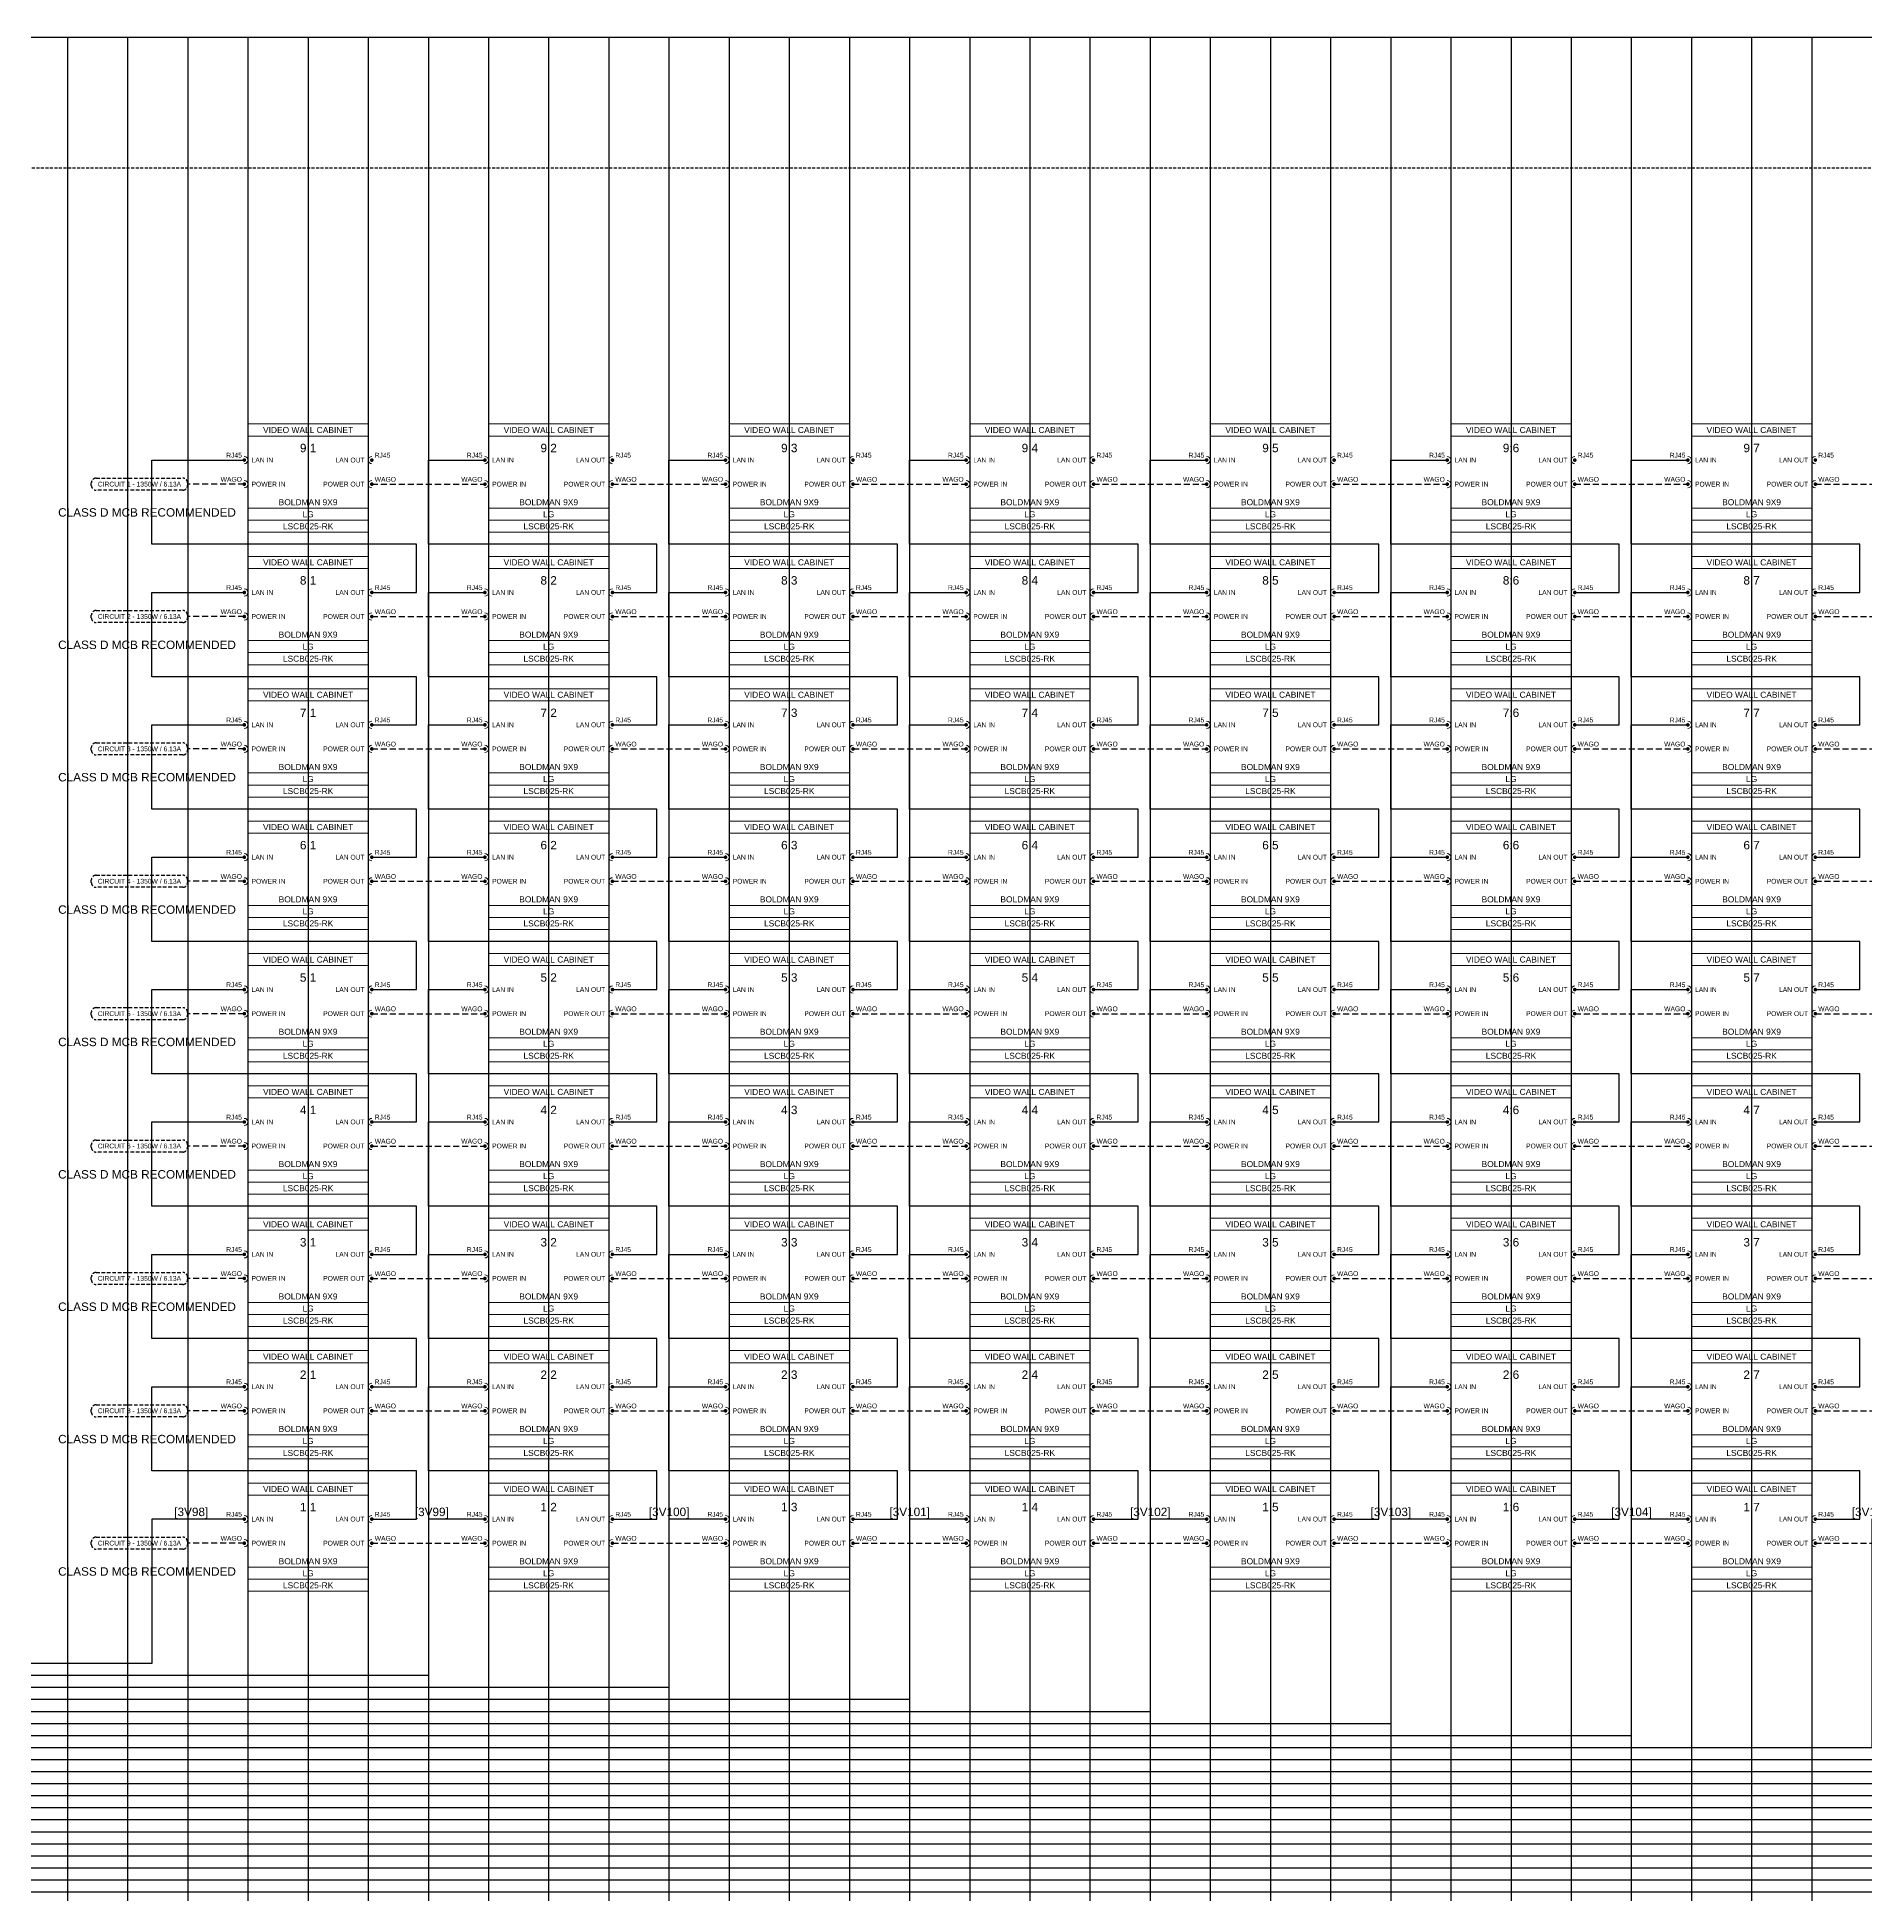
# Model space of a CAD drawing. Header units: millimetres. Extents: x -71336 to -35435, y -26189 to 22712.
# Drawn here: x -48511 to -47751, y -10322 to -9550 of the extents above; entities that cross this region are included whole.
import ezdxf
from ezdxf.enums import TextEntityAlignment as Align

# ---------------------------------------------------------------- set-up
doc = ezdxf.new("R2010")
doc.units = ezdxf.units.MM
doc.linetypes.add('DASHED', pattern=[0.75, 0.5, -0.25])
doc.linetypes.add('DASHED2', pattern=[0.375, 0.25, -0.125])
for name, color, linetype in [('SC - 3 Core Flex', 7, 'DASHED'), ('SC - Cat - Red - AV', 1, 'Continuous'), ('SC - Text', 7, 'Continuous'), ('Text', 7, 'Continuous')]:
    doc.layers.add(name, color=color, linetype=linetype)
doc.layers.add('SC - Equipment', color=7, linetype='Continuous', lineweight=13)
doc.layers.add('SC - Xlines', color=252, linetype='Continuous', plot=False)
doc.styles.get("Standard").update_dxf_attribs({"font": 'arial.ttf', "height": 35})

# ---------------------------------------------------------------- blocks, each defined once
blk = doc.blocks.new('LG LSCB025-RK - SCHEMATIC')
at = {"layer": 'SC - Equipment'}
for p, q in [((-25, 0), (25, 0)), ((-25, -45), (-25, 0)), ((25, 0), (25, -45)), ((25, -5), (-25, -5)), ((25, -35), (-25, -35)), ((25, -35), (-25, -35)), ((25, -40), (-25, -40)), ((25, -40), (-25, -40)), ((25, -40), (-25, -40)), ((25, -45), (-25, -45))]:
    blk.add_line(p, q, dxfattribs=at)
at = {"layer": 'SC - Equipment', "const_width": 0.7}
for points in [[(-26.1, -15, 1), (-26.9, -15, 1)], [(26.1, -15, -1), (26.9, -15, -1)], [(-26.1, -25, 1), (-26.9, -25, 1)], [(26.1, -25, -1), (26.9, -25, -1)]]:
    blk.add_lwpolyline(points, format="xyb", close=True, dxfattribs=at)
at = {"layer": 'SC - Equipment'}
for centre, start, end in [((-26.5, -15), 270, 90), ((26.5, -15), 90, 270), ((-26.5, -25), 270, 90), ((26.5, -25), 90, 270)]:
    blk.add_arc(centre, 1.5, start, end, dxfattribs=at)
at = {"ltscale": 5}
for tag, p in [('DESCRIPTION', (0, -2.5)), ('BRACKET', (0, -32.5)), ('MAKE', (0, -37.5)), ('MODEL', (0, -42.5))]:
    blk.add_attdef(tag, text='', height=2.5, dxfattribs=at).set_placement(p, align=Align.MIDDLE_CENTER)
at = {"ltscale": 5, "flags": 1}
for tag, p in [('ROOM_TYPE', (45, -5)), ('LOCATION', (45, -10)), ('RACK_EQUIPMENT_(Y/N)', (45, -15)), ('IP_(Y/N)', (45, -30)), ('AMP(@240V)', (45, -40)), ('POE(WATT)', (45, -35)), ('WATT', (45, -45)), ('WEIGHT(KG)', (45, -55)), ('BTU/H', (45, -50)), ('TRANSFORMER_TAPS', (45, -60))]:
    blk.add_attdef(tag, p, '', height=2.5, dxfattribs=at)
at = {"layer": 'SC - Equipment', "ltscale": 5, "char_height": 2}
for s, insert, width, attachment_point in [('RJ45', (-27.5, -13), 5.7736, 6), ('LAN IN', (-23.5, -15), 23.5, 4), ('LAN OUT', (23.5, -15), 23.5, 6), ('RJ45', (27.7, -13), 3.7458, 4), ('WAGO', (-27.5, -23), 5.7736, 6), ('WAGO', (27.7, -23), 3.7458, 4), ('POWER IN', (-23.5, -25), 23.5, 4), ('POWER OUT', (23.5, -25), 23.5, 6)]:
    blk.add_mtext(s, dxfattribs=dict(at, insert=insert, width=width, attachment_point=attachment_point))

msp = doc.modelspace()

# ---------------------------------------------------------------- linework, layer by layer
at = {"color": 31, "linetype": 'DASHED2', "ltscale": 5}
msp.add_line((-46451.06, -9604.215), (-48574.612, -9604.214), dxfattribs=at)
at = {"layer": 'SC - 3 Core Flex', "ltscale": 3}
for points in [[(-48486.246, -9732.985), (-48450.246, -9732.985, -0.4142136), (-48448.246, -9734.985), (-48448.246, -9735.985, -0.4142136), (-48450.246, -9737.985), (-48486.246, -9737.985, -0.4142136), (-48488.246, -9735.985), (-48488.246, -9734.985, -0.4142136)], [(-48486.246, -9787.985), (-48450.246, -9787.985, -0.4142136), (-48448.246, -9789.985), (-48448.246, -9790.985, -0.4142136), (-48450.246, -9792.985), (-48486.246, -9792.985, -0.4142136), (-48488.246, -9790.985), (-48488.246, -9789.985, -0.4142136)], [(-48486.246, -9842.985), (-48450.246, -9842.985, -0.4142136), (-48448.246, -9844.985), (-48448.246, -9845.985, -0.4142136), (-48450.246, -9847.985), (-48486.246, -9847.985, -0.4142136), (-48488.246, -9845.985), (-48488.246, -9844.985, -0.4142136)], [(-48486.246, -9897.985), (-48450.246, -9897.985, -0.4142136), (-48448.246, -9899.985), (-48448.246, -9900.985, -0.4142136), (-48450.246, -9902.985), (-48486.246, -9902.985, -0.4142136), (-48488.246, -9900.985), (-48488.246, -9899.985, -0.4142136)], [(-48486.246, -9952.985), (-48450.246, -9952.985, -0.4142136), (-48448.246, -9954.985), (-48448.246, -9955.985, -0.4142136), (-48450.246, -9957.985), (-48486.246, -9957.985, -0.4142136), (-48488.246, -9955.985), (-48488.246, -9954.985, -0.4142136)], [(-48486.246, -10007.985), (-48450.246, -10007.985, -0.4142136), (-48448.246, -10009.985), (-48448.246, -10010.985, -0.4142136), (-48450.246, -10012.985), (-48486.246, -10012.985, -0.4142136), (-48488.246, -10010.985), (-48488.246, -10009.985, -0.4142136)], [(-48486.246, -10062.985), (-48450.246, -10062.985, -0.4142136), (-48448.246, -10064.985), (-48448.246, -10065.985, -0.4142136), (-48450.246, -10067.985), (-48486.246, -10067.985, -0.4142136), (-48488.246, -10065.985), (-48488.246, -10064.985, -0.4142136)], [(-48486.246, -10117.985), (-48450.246, -10117.985, -0.4142136), (-48448.246, -10119.985), (-48448.246, -10120.985, -0.4142136), (-48450.246, -10122.985), (-48486.246, -10122.985, -0.4142136), (-48488.246, -10120.985), (-48488.246, -10119.985, -0.4142136)], [(-48486.246, -10172.985), (-48450.246, -10172.985, -0.4142136), (-48448.246, -10174.985), (-48448.246, -10175.985, -0.4142136), (-48450.246, -10177.985), (-48486.246, -10177.985, -0.4142136), (-48488.246, -10175.985), (-48488.246, -10174.985, -0.4142136)]]:
    msp.add_lwpolyline(points, format="xyb", close=True, dxfattribs=at)
at = {"layer": 'SC - 3 Core Flex', "ltscale": 5}
for points in [[(-48424.648, -9735.485), (-48448.148, -9735.485)], [(-48371.648, -9735.485), (-48324.648, -9735.485)], [(-48271.648, -9735.485), (-48224.648, -9735.485)], [(-48171.648, -9735.485), (-48124.648, -9735.485)], [(-48071.648, -9735.485), (-48024.648, -9735.485)], [(-47971.648, -9735.485), (-47924.648, -9735.485)], [(-47871.648, -9735.485), (-47824.648, -9735.485)], [(-47771.648, -9735.485), (-47724.648, -9735.485)], [(-48424.648, -9790.485), (-48448.148, -9790.485)], [(-48371.648, -9790.485), (-48324.648, -9790.485)], [(-48271.648, -9790.485), (-48224.648, -9790.485)], [(-48171.648, -9790.485), (-48124.648, -9790.485)], [(-48071.648, -9790.485), (-48024.648, -9790.485)], [(-47971.648, -9790.485), (-47924.648, -9790.485)], [(-47871.648, -9790.485), (-47824.648, -9790.485)], [(-47771.648, -9790.485), (-47724.648, -9790.485)], [(-48424.648, -9845.485), (-48448.148, -9845.485)], [(-48371.648, -9845.485), (-48324.648, -9845.485)], [(-48271.648, -9845.485), (-48224.648, -9845.485)], [(-48171.648, -9845.485), (-48124.648, -9845.485)], [(-48071.648, -9845.485), (-48024.648, -9845.485)], [(-47971.648, -9845.485), (-47924.648, -9845.485)], [(-47871.648, -9845.485), (-47824.648, -9845.485)], [(-47771.648, -9845.485), (-47724.648, -9845.485)], [(-48424.648, -9900.485), (-48448.148, -9900.485)], [(-48371.648, -9900.485), (-48324.648, -9900.485)], [(-48271.648, -9900.485), (-48224.648, -9900.485)], [(-48171.648, -9900.485), (-48124.648, -9900.485)], [(-48071.648, -9900.485), (-48024.648, -9900.485)], [(-47971.648, -9900.485), (-47924.648, -9900.485)], [(-47871.648, -9900.485), (-47824.648, -9900.485)], [(-47771.648, -9900.485), (-47724.648, -9900.485)], [(-48424.648, -9955.485), (-48448.148, -9955.485)], [(-48371.648, -9955.485), (-48324.648, -9955.485)], [(-48271.648, -9955.485), (-48224.648, -9955.485)], [(-48171.648, -9955.485), (-48124.648, -9955.485)], [(-48071.648, -9955.485), (-48024.648, -9955.485)], [(-47971.648, -9955.485), (-47924.648, -9955.485)], [(-47871.648, -9955.485), (-47824.648, -9955.485)], [(-47771.648, -9955.485), (-47724.648, -9955.485)], [(-48424.648, -10010.485), (-48448.148, -10010.485)], [(-48371.648, -10010.485), (-48324.648, -10010.485)], [(-48271.648, -10010.485), (-48224.648, -10010.485)], [(-48171.648, -10010.485), (-48124.648, -10010.485)], [(-48071.648, -10010.485), (-48024.648, -10010.485)], [(-47971.648, -10010.485), (-47924.648, -10010.485)], [(-47871.648, -10010.485), (-47824.648, -10010.485)], [(-47771.648, -10010.485), (-47724.648, -10010.485)], [(-48424.648, -10065.485), (-48448.148, -10065.485)], [(-48371.648, -10065.485), (-48324.648, -10065.485)], [(-48271.648, -10065.485), (-48224.648, -10065.485)], [(-48171.648, -10065.485), (-48124.648, -10065.485)], [(-48071.648, -10065.485), (-48024.648, -10065.485)], [(-47971.648, -10065.485), (-47924.648, -10065.485)], [(-47871.648, -10065.485), (-47824.648, -10065.485)], [(-47771.648, -10065.485), (-47724.648, -10065.485)], [(-48424.648, -10120.485), (-48448.148, -10120.485)], [(-48371.648, -10120.485), (-48324.648, -10120.485)], [(-48271.648, -10120.485), (-48224.648, -10120.485)], [(-48171.648, -10120.485), (-48124.648, -10120.485)], [(-48071.648, -10120.485), (-48024.648, -10120.485)], [(-47971.648, -10120.485), (-47924.648, -10120.485)], [(-47871.648, -10120.485), (-47824.648, -10120.485)], [(-47771.648, -10120.485), (-47724.648, -10120.485)], [(-48424.648, -10175.485), (-48448.148, -10175.485)], [(-48371.648, -10175.485), (-48324.648, -10175.485)], [(-48271.648, -10175.485), (-48224.648, -10175.485)], [(-48171.648, -10175.485), (-48124.648, -10175.485)], [(-48071.648, -10175.485), (-48024.648, -10175.485)], [(-47971.648, -10175.485), (-47924.648, -10175.485)], [(-47871.648, -10175.485), (-47824.648, -10175.485)], [(-47771.648, -10175.485), (-47724.648, -10175.485)]]:
    msp.add_lwpolyline(points, dxfattribs=at)
at = {"layer": 'SC - Cat - Red - AV', "ltscale": 5}
for points in [[(-48371.648, -9780.485), (-48353.148, -9780.485), (-48353.148, -9760.485), (-48463.148, -9760.485), (-48463.148, -9725.485), (-48424.648, -9725.485)], [(-48271.648, -9780.485), (-48253.148, -9780.485), (-48253.148, -9760.485), (-48348.148, -9760.485), (-48348.148, -9725.485), (-48324.648, -9725.485)], [(-48171.648, -9780.485), (-48153.148, -9780.485), (-48153.148, -9760.485), (-48248.148, -9760.485), (-48248.148, -9725.485), (-48224.648, -9725.485)], [(-48071.648, -9780.485), (-48053.148, -9780.485), (-48053.148, -9760.485), (-48148.148, -9760.485), (-48148.148, -9725.485), (-48124.648, -9725.485)], [(-47971.648, -9780.485), (-47953.148, -9780.485), (-47953.148, -9760.485), (-48048.148, -9760.485), (-48048.148, -9725.485), (-48024.648, -9725.485)], [(-47871.648, -9780.485), (-47853.148, -9780.485), (-47853.148, -9760.485), (-47948.148, -9760.485), (-47948.148, -9725.485), (-47924.648, -9725.485)], [(-47771.648, -9780.485), (-47753.148, -9780.485), (-47753.148, -9760.485), (-47848.148, -9760.485), (-47848.148, -9725.485), (-47824.648, -9725.485)], [(-48371.648, -9835.485), (-48353.148, -9835.485), (-48353.148, -9815.485), (-48463.148, -9815.485), (-48463.148, -9780.485), (-48424.648, -9780.485)], [(-48271.648, -9835.485), (-48253.148, -9835.485), (-48253.148, -9815.485), (-48348.148, -9815.485), (-48348.148, -9780.485), (-48324.648, -9780.485)], [(-48171.648, -9835.485), (-48153.148, -9835.485), (-48153.148, -9815.485), (-48248.148, -9815.485), (-48248.148, -9780.485), (-48224.648, -9780.485)], [(-48071.648, -9835.485), (-48053.148, -9835.485), (-48053.148, -9815.485), (-48148.148, -9815.485), (-48148.148, -9780.485), (-48124.648, -9780.485)], [(-47971.648, -9835.485), (-47953.148, -9835.485), (-47953.148, -9815.485), (-48048.148, -9815.485), (-48048.148, -9780.485), (-48024.648, -9780.485)], [(-47871.648, -9835.485), (-47853.148, -9835.485), (-47853.148, -9815.485), (-47948.148, -9815.485), (-47948.148, -9780.485), (-47924.648, -9780.485)], [(-47771.648, -9835.485), (-47753.148, -9835.485), (-47753.148, -9815.485), (-47848.148, -9815.485), (-47848.148, -9780.485), (-47824.648, -9780.485)], [(-48371.648, -9890.485), (-48353.148, -9890.485), (-48353.148, -9870.485), (-48463.148, -9870.485), (-48463.148, -9835.485), (-48424.648, -9835.485)], [(-48271.648, -9890.485), (-48253.148, -9890.485), (-48253.148, -9870.485), (-48348.148, -9870.485), (-48348.148, -9835.485), (-48324.648, -9835.485)], [(-48171.648, -9890.485), (-48153.148, -9890.485), (-48153.148, -9870.485), (-48248.148, -9870.485), (-48248.148, -9835.485), (-48224.648, -9835.485)], [(-48071.648, -9890.485), (-48053.148, -9890.485), (-48053.148, -9870.485), (-48148.148, -9870.485), (-48148.148, -9835.485), (-48124.648, -9835.485)], [(-47971.648, -9890.485), (-47953.148, -9890.485), (-47953.148, -9870.485), (-48048.148, -9870.485), (-48048.148, -9835.485), (-48024.648, -9835.485)], [(-47871.648, -9890.485), (-47853.148, -9890.485), (-47853.148, -9870.485), (-47948.148, -9870.485), (-47948.148, -9835.485), (-47924.648, -9835.485)], [(-47771.648, -9890.485), (-47753.148, -9890.485), (-47753.148, -9870.485), (-47848.148, -9870.485), (-47848.148, -9835.485), (-47824.648, -9835.485)], [(-48371.648, -9945.485), (-48353.148, -9945.485), (-48353.148, -9925.485), (-48463.148, -9925.485), (-48463.148, -9890.485), (-48424.648, -9890.485)], [(-48271.648, -9945.485), (-48253.148, -9945.485), (-48253.148, -9925.485), (-48348.148, -9925.485), (-48348.148, -9890.485), (-48324.648, -9890.485)], [(-48171.648, -9945.485), (-48153.148, -9945.485), (-48153.148, -9925.485), (-48248.148, -9925.485), (-48248.148, -9890.485), (-48224.648, -9890.485)], [(-48071.648, -9945.485), (-48053.148, -9945.485), (-48053.148, -9925.485), (-48148.148, -9925.485), (-48148.148, -9890.485), (-48124.648, -9890.485)], [(-47971.648, -9945.485), (-47953.148, -9945.485), (-47953.148, -9925.485), (-48048.148, -9925.485), (-48048.148, -9890.485), (-48024.648, -9890.485)], [(-47871.648, -9945.485), (-47853.148, -9945.485), (-47853.148, -9925.485), (-47948.148, -9925.485), (-47948.148, -9890.485), (-47924.648, -9890.485)], [(-47771.648, -9945.485), (-47753.148, -9945.485), (-47753.148, -9925.485), (-47848.148, -9925.485), (-47848.148, -9890.485), (-47824.648, -9890.485)], [(-48371.648, -10000.485), (-48353.148, -10000.485), (-48353.148, -9980.485), (-48463.148, -9980.485), (-48463.148, -9945.485), (-48424.648, -9945.485)], [(-48271.648, -10000.485), (-48253.148, -10000.485), (-48253.148, -9980.485), (-48348.148, -9980.485), (-48348.148, -9945.485), (-48324.648, -9945.485)], [(-48171.648, -10000.485), (-48153.148, -10000.485), (-48153.148, -9980.485), (-48248.148, -9980.485), (-48248.148, -9945.485), (-48224.648, -9945.485)], [(-48071.648, -10000.485), (-48053.148, -10000.485), (-48053.148, -9980.485), (-48148.148, -9980.485), (-48148.148, -9945.485), (-48124.648, -9945.485)], [(-47971.648, -10000.485), (-47953.148, -10000.485), (-47953.148, -9980.485), (-48048.148, -9980.485), (-48048.148, -9945.485), (-48024.648, -9945.485)], [(-47871.648, -10000.485), (-47853.148, -10000.485), (-47853.148, -9980.485), (-47948.148, -9980.485), (-47948.148, -9945.485), (-47924.648, -9945.485)], [(-47771.648, -10000.485), (-47753.148, -10000.485), (-47753.148, -9980.485), (-47848.148, -9980.485), (-47848.148, -9945.485), (-47824.648, -9945.485)], [(-48371.648, -10055.485), (-48353.148, -10055.485), (-48353.148, -10035.485), (-48463.148, -10035.485), (-48463.148, -10000.485), (-48424.648, -10000.485)], [(-48271.648, -10055.485), (-48253.148, -10055.485), (-48253.148, -10035.485), (-48348.148, -10035.485), (-48348.148, -10000.485), (-48324.648, -10000.485)], [(-48171.648, -10055.485), (-48153.148, -10055.485), (-48153.148, -10035.485), (-48248.148, -10035.485), (-48248.148, -10000.485), (-48224.648, -10000.485)], [(-48071.648, -10055.485), (-48053.148, -10055.485), (-48053.148, -10035.485), (-48148.148, -10035.485), (-48148.148, -10000.485), (-48124.648, -10000.485)], [(-47971.648, -10055.485), (-47953.148, -10055.485), (-47953.148, -10035.485), (-48048.148, -10035.485), (-48048.148, -10000.485), (-48024.648, -10000.485)], [(-47871.648, -10055.485), (-47853.148, -10055.485), (-47853.148, -10035.485), (-47948.148, -10035.485), (-47948.148, -10000.485), (-47924.648, -10000.485)], [(-47771.648, -10055.485), (-47753.148, -10055.485), (-47753.148, -10035.485), (-47848.148, -10035.485), (-47848.148, -10000.485), (-47824.648, -10000.485)], [(-48371.648, -10110.485), (-48353.148, -10110.485), (-48353.148, -10090.485), (-48463.148, -10090.485), (-48463.148, -10055.485), (-48424.648, -10055.485)], [(-48271.648, -10110.485), (-48253.148, -10110.485), (-48253.148, -10090.485), (-48348.148, -10090.485), (-48348.148, -10055.485), (-48324.648, -10055.485)], [(-48171.648, -10110.485), (-48153.148, -10110.485), (-48153.148, -10090.485), (-48248.148, -10090.485), (-48248.148, -10055.485), (-48224.648, -10055.485)], [(-48071.648, -10110.485), (-48053.148, -10110.485), (-48053.148, -10090.485), (-48148.148, -10090.485), (-48148.148, -10055.485), (-48124.648, -10055.485)], [(-47971.648, -10110.485), (-47953.148, -10110.485), (-47953.148, -10090.485), (-48048.148, -10090.485), (-48048.148, -10055.485), (-48024.648, -10055.485)], [(-47871.648, -10110.485), (-47853.148, -10110.485), (-47853.148, -10090.485), (-47948.148, -10090.485), (-47948.148, -10055.485), (-47924.648, -10055.485)], [(-47771.648, -10110.485), (-47753.148, -10110.485), (-47753.148, -10090.485), (-47848.148, -10090.485), (-47848.148, -10055.485), (-47824.648, -10055.485)], [(-48371.648, -10165.485), (-48353.148, -10165.485), (-48353.148, -10145.485), (-48463.148, -10145.485), (-48463.148, -10110.485), (-48424.648, -10110.485)], [(-48271.648, -10165.485), (-48253.148, -10165.485), (-48253.148, -10145.485), (-48348.148, -10145.485), (-48348.148, -10110.485), (-48324.648, -10110.485)], [(-48171.648, -10165.485), (-48153.148, -10165.485), (-48153.148, -10145.485), (-48248.148, -10145.485), (-48248.148, -10110.485), (-48224.648, -10110.485)], [(-48071.648, -10165.485), (-48053.148, -10165.485), (-48053.148, -10145.485), (-48148.148, -10145.485), (-48148.148, -10110.485), (-48124.648, -10110.485)], [(-47971.648, -10165.485), (-47953.148, -10165.485), (-47953.148, -10145.485), (-48048.148, -10145.485), (-48048.148, -10110.485), (-48024.648, -10110.485)], [(-47871.648, -10165.485), (-47853.148, -10165.485), (-47853.148, -10145.485), (-47948.148, -10145.485), (-47948.148, -10110.485), (-47924.648, -10110.485)], [(-47771.648, -10165.485), (-47753.148, -10165.485), (-47753.148, -10145.485), (-47848.148, -10145.485), (-47848.148, -10110.485), (-47824.648, -10110.485)], [(-48424.648, -10165.485), (-48463.148, -10165.485), (-48463.148, -10225.485), (-48523.148, -10225.485)], [(-48324.648, -10165.485), (-48348.148, -10165.485), (-48348.148, -10230.485), (-48523.148, -10230.485)], [(-48224.648, -10165.485), (-48248.148, -10165.485), (-48248.148, -10235.485), (-48523.148, -10235.485)], [(-48124.648, -10165.485), (-48148.148, -10165.485), (-48148.148, -10240.485), (-48523.148, -10240.485)], [(-48024.648, -10165.485), (-48048.148, -10165.485), (-48048.148, -10245.485), (-48523.148, -10245.485)], [(-47924.648, -10165.485), (-47948.148, -10165.485), (-47948.148, -10250.485), (-48523.148, -10250.485)], [(-47824.648, -10165.485), (-47848.148, -10165.485), (-47848.148, -10255.485), (-48523.148, -10255.485)], [(-47724.648, -10165.485), (-47748.148, -10165.485), (-47748.148, -10260.485), (-48523.148, -10260.485)], [(-47524.648, -10165.485), (-47548.148, -10165.485), (-47548.148, -10270.486), (-48523.148, -10270.486)], [(-47424.648, -10165.485), (-47448.148, -10165.485), (-47448.148, -10275.486), (-48523.148, -10275.485)], [(-47324.648, -10165.485), (-47348.148, -10165.485), (-47348.148, -10280.486), (-48523.148, -10280.485)], [(-47224.648, -10165.485), (-47248.148, -10165.485), (-47248.148, -10285.486), (-48523.148, -10285.485)], [(-47024.648, -10165.485), (-47048.148, -10165.485), (-47048.148, -10295.486), (-48523.148, -10295.485)], [(-46724.648, -10165.485), (-46748.148, -10165.485), (-46748.148, -10310.486), (-48523.148, -10310.485)], [(-46624.648, -10165.485), (-46648.148, -10165.485), (-46648.148, -10315.486), (-48523.148, -10315.485)], [(-46524.648, -10165.485), (-46548.148, -10165.485), (-46548.148, -10320.486), (-48523.148, -10320.485)], [(-47624.648, -10165.486), (-47648.148, -10165.486), (-47648.148, -10265.486), (-48523.148, -10265.486)], [(-47124.648, -10165.486), (-47148.148, -10165.486), (-47148.148, -10290.487), (-48523.148, -10290.486)], [(-46924.648, -10165.486), (-46948.148, -10165.486), (-46948.148, -10300.487), (-48523.148, -10300.486)], [(-46824.648, -10165.486), (-46848.148, -10165.486), (-46848.148, -10305.487), (-48523.148, -10305.486)]]:
    msp.add_lwpolyline(points, dxfattribs=at)
at = {"layer": 'SC - Xlines', "ltscale": 5, "transparency": 33554687}
msp.add_lwpolyline([(-48745.154, -9549.767), (-46451.06, -9549.767), (-46451.06, -10971.189), (-48745.154, -10971.189)], close=True, dxfattribs=at)
msp.add_lwpolyline([(-48745.154, -9549.767), (-46451.06, -9549.767), (-46451.06, -10971.189), (-48745.154, -10971.189)], close=True, dxfattribs=at)
at = {"layer": 'SC - Xlines', "ltscale": 5}
for points in [[(-48498.148, -9549.767), (-48498.148, -10971.189)], [(-48448.148, -9549.767), (-48448.148, -10971.189)], [(-48398.148, -9549.767), (-48398.148, -10971.189)], [(-48348.148, -9549.767), (-48348.148, -10971.189)], [(-48298.148, -9549.767), (-48298.148, -10971.189)], [(-48248.148, -9549.767), (-48248.148, -10971.189)], [(-48198.148, -9549.767), (-48198.148, -10971.189)], [(-48148.148, -9549.767), (-48148.148, -10971.189)], [(-48098.148, -9549.767), (-48098.148, -10971.189)], [(-48048.148, -9549.767), (-48048.148, -10971.189)], [(-47998.148, -9549.767), (-47998.148, -10971.189)], [(-47948.148, -9549.767), (-47948.148, -10971.189)], [(-47898.148, -9549.767), (-47898.148, -10971.189)], [(-47848.148, -9549.767), (-47848.148, -10971.189)], [(-47798.148, -9549.767), (-47798.148, -10971.189)]]:
    msp.add_lwpolyline(points, dxfattribs=at)
at = {"layer": 'SC - Xlines', "color": 250, "ltscale": 5}
for points in [[(-48473.148, -9549.767), (-48473.148, -10971.189)], [(-48423.148, -9549.767), (-48423.148, -10971.189)], [(-48373.148, -9549.767), (-48373.148, -10971.189)], [(-48323.148, -9549.767), (-48323.148, -10971.189)], [(-48273.148, -9549.767), (-48273.148, -10971.189)], [(-48223.148, -9549.767), (-48223.148, -10971.189)], [(-48173.148, -9549.767), (-48173.148, -10971.189)], [(-48123.148, -9549.767), (-48123.148, -10971.189)], [(-48073.148, -9549.767), (-48073.148, -10971.189)], [(-48023.148, -9549.767), (-48023.148, -10971.189)], [(-47973.148, -9549.767), (-47973.148, -10971.189)], [(-47923.148, -9549.767), (-47923.148, -10971.189)], [(-47873.148, -9549.767), (-47873.148, -10971.189)], [(-47823.148, -9549.767), (-47823.148, -10971.189)], [(-47773.148, -9549.767), (-47773.148, -10971.189)]]:
    msp.add_lwpolyline(points, dxfattribs=at)

# ---------------------------------------------------------------- block references
at = {"ltscale": 5}
for p in [(-48398.148, -9710.485), (-48298.148, -9710.485), (-48198.148, -9710.485), (-48098.148, -9710.485), (-47998.148, -9710.485), (-47898.148, -9710.485), (-47798.148, -9710.485), (-48398.148, -9765.485), (-48298.148, -9765.485), (-48198.148, -9765.485), (-48098.148, -9765.485), (-47998.148, -9765.485), (-47898.148, -9765.485), (-47798.148, -9765.485), (-48398.148, -9820.485), (-48298.148, -9820.485), (-48198.148, -9820.485), (-48098.148, -9820.485), (-47998.148, -9820.485), (-47898.148, -9820.485), (-47798.148, -9820.485), (-48398.148, -9875.485), (-48298.148, -9875.485), (-48198.148, -9875.485), (-48098.148, -9875.485), (-47998.148, -9875.485), (-47898.148, -9875.485), (-47798.148, -9875.485), (-48398.148, -9930.485), (-48298.148, -9930.485), (-48198.148, -9930.485), (-48098.148, -9930.485), (-47998.148, -9930.485), (-47898.148, -9930.485), (-47798.148, -9930.485), (-48398.148, -9985.485), (-48298.148, -9985.485), (-48198.148, -9985.485), (-48098.148, -9985.485), (-47998.148, -9985.485), (-47898.148, -9985.485), (-47798.148, -9985.485), (-48398.148, -10040.485), (-48298.148, -10040.485), (-48198.148, -10040.485), (-48098.148, -10040.485), (-47998.148, -10040.485), (-47898.148, -10040.485), (-47798.148, -10040.485), (-48398.148, -10095.485), (-48298.148, -10095.485), (-48198.148, -10095.485), (-48098.148, -10095.485), (-47998.148, -10095.485), (-47898.148, -10095.485), (-47798.148, -10095.485), (-48398.148, -10150.485), (-48298.148, -10150.485), (-48198.148, -10150.485), (-48098.148, -10150.485), (-47998.148, -10150.485), (-47898.148, -10150.485), (-47798.148, -10150.485)]:
    msp.add_blockref('LG LSCB025-RK - SCHEMATIC', p, dxfattribs=at).add_auto_attribs({'DESCRIPTION': 'VIDEO WALL CABINET', 'MAKE': 'LG', 'MODEL': 'LSCB025-RK', 'BRACKET': 'BOLDMAN 9X9'})

# ---------------------------------------------------------------- texts
at = {"layer": 'SC - Text', "char_height": 3.5}
for s, insert, width, attachment_point in [('9:1', (-48398.148, -9720.485), 134.02561, 5), ('9:2', (-48298.148, -9720.485), 134.02561, 5), ('\\pxt29;9:3', (-48198.148, -9720.485), 134.02561, 5), ('9:4', (-48098.148, -9720.485), 134.02561, 5), ('9:5', (-47998.148, -9720.485), 134.02561, 5), ('9:6', (-47898.148, -9720.485), 134.02561, 5), ('9:7', (-47798.148, -9720.485), 134.02561, 5), ('CLASS D MCB RECOMMENDED', (-48428.148, -9745.485), 134.02561, 3), ('8:1', (-48398.148, -9775.485), 134.02561, 5), ('8:2', (-48298.148, -9775.485), 134.02561, 5), ('\\pxt29;8:3', (-48198.148, -9775.485), 134.02561, 5), ('8:4', (-48098.148, -9775.485), 134.02561, 5), ('8:5', (-47998.148, -9775.485), 134.02561, 5), ('8:6', (-47898.148, -9775.485), 134.02561, 5), ('8:7', (-47798.148, -9775.485), 134.02561, 5), ('CLASS D MCB RECOMMENDED', (-48428.148, -9800.485), 134.02561, 3), ('7:1', (-48398.148, -9830.485), 134.02561, 5), ('7:2', (-48298.148, -9830.485), 134.02561, 5), ('7:3', (-48198.148, -9830.485), 134.02561, 5), ('7:4', (-48098.148, -9830.485), 134.02561, 5), ('7:5', (-47998.148, -9830.485), 134.02561, 5), ('\\pxt22;7:6', (-47898.148, -9830.485), 134.02561, 5), ('7:7', (-47798.148, -9830.485), 134.02561, 5), ('CLASS D MCB RECOMMENDED', (-48428.148, -9855.485), 134.02561, 3), ('6:1', (-48398.148, -9885.485), 134.02561, 5), ('6:2', (-48298.148, -9885.485), 134.02561, 5), ('6:3', (-48198.148, -9885.485), 134.02561, 5), ('6:4', (-48098.148, -9885.485), 134.02561, 5), ('6:5', (-47998.148, -9885.485), 134.02561, 5), ('6:6', (-47898.148, -9885.485), 134.02561, 5), ('6:7', (-47798.148, -9885.485), 134.02561, 5), ('CLASS D MCB RECOMMENDED', (-48428.148, -9910.485), 134.02561, 3), ('5:1', (-48398.148, -9940.485), 134.02561, 5), ('5:2', (-48298.148, -9940.485), 134.02561, 5), ('5:3', (-48198.148, -9940.485), 134.02561, 5), ('5:4', (-48098.148, -9940.485), 134.02561, 5), ('5:5', (-47998.148, -9940.485), 134.02561, 5), ('5:6', (-47898.148, -9940.485), 134.02561, 5), ('5:7', (-47798.148, -9940.485), 134.02561, 5), ('CLASS D MCB RECOMMENDED', (-48428.148, -9965.485), 134.02561, 3), ('4:1', (-48398.148, -9995.485), 134.02561, 5), ('4:2', (-48298.148, -9995.485), 134.02561, 5), ('4:3', (-48198.148, -9995.485), 134.02561, 5), ('4:4', (-48098.148, -9995.485), 134.02561, 5), ('4:5', (-47998.148, -9995.485), 134.02561, 5), ('4:6', (-47898.148, -9995.485), 134.02561, 5), ('4:7', (-47798.148, -9995.485), 134.02561, 5), ('CLASS D MCB RECOMMENDED', (-48428.148, -10020.485), 134.02561, 3), ('3:1', (-48398.148, -10050.485), 134.02561, 5), ('3:2', (-48298.148, -10050.485), 134.02561, 5), ('3:3', (-48198.148, -10050.485), 134.02561, 5), ('3:4', (-48098.148, -10050.485), 134.02561, 5), ('3:5', (-47998.148, -10050.485), 134.02561, 5), ('3:6', (-47898.148, -10050.485), 134.02561, 5), ('3:7', (-47798.148, -10050.485), 134.02561, 5), ('CLASS D MCB RECOMMENDED', (-48428.148, -10075.485), 134.02561, 3), ('2:1', (-48398.148, -10105.485), 134.02561, 5), ('2:2', (-48298.148, -10105.485), 134.02561, 5), ('2:3', (-48198.148, -10105.485), 134.02561, 5), ('2:4', (-48098.148, -10105.485), 134.02561, 5), ('2:5', (-47998.148, -10105.485), 134.02561, 5), ('2:6', (-47898.148, -10105.485), 134.02561, 5), ('2:7', (-47798.148, -10105.485), 134.02561, 5), ('CLASS D MCB RECOMMENDED', (-48428.148, -10130.485), 134.02561, 3), ('[3V98]', (-48439.648, -10165.285), 14.6761, 9), ('1:1', (-48398.148, -10160.485), 134.02561, 5), ('[3V99]', (-48339.648, -10165.285), 14.6761, 9), ('1:2', (-48298.148, -10160.485), 134.02561, 5), ('[3V100]', (-48239.648, -10165.285), 14.6761, 9), ('1:3', (-48198.148, -10160.485), 134.02561, 5), ('[3V101]', (-48139.648, -10165.285), 14.6761, 9), ('1:4', (-48098.148, -10160.485), 134.02561, 5), ('[3V102]', (-48039.648, -10165.285), 14.6761, 9), ('1:5', (-47998.148, -10160.485), 134.02561, 5), ('[3V103]', (-47939.648, -10165.286), 14.6761, 9), ('1:6', (-47898.148, -10160.485), 134.02561, 5), ('[3V104]', (-47839.648, -10165.286), 14.6761, 9), ('1:7', (-47798.148, -10160.485), 134.02561, 5), ('[3V105]', (-47739.648, -10165.285), 14.6761, 9), ('CLASS D MCB RECOMMENDED', (-48428.148, -10185.485), 134.02561, 3)]:
    msp.add_mtext(s, dxfattribs=dict(at, insert=insert, width=width, attachment_point=attachment_point))
at = {"layer": 'Text', "char_height": 2, "width": 143.97126, "attachment_point": 5}
for s, insert in [('CIRCUIT 1 - 1350W / 6.13A', (-48468.246, -9735.485)), ('CIRCUIT 2 - 1350W / 6.13A', (-48468.246, -9790.485)), ('CIRCUIT 3 - 1350W / 6.13A', (-48468.246, -9845.485)), ('CIRCUIT 4 - 1350W / 6.13A', (-48468.246, -9900.485)), ('CIRCUIT 5 - 1350W / 6.13A', (-48468.246, -9955.485)), ('CIRCUIT 6 - 1350W / 6.13A', (-48468.246, -10010.485)), ('CIRCUIT 7 - 1350W / 6.13A', (-48468.246, -10065.485)), ('CIRCUIT 8 - 1350W / 6.13A', (-48468.246, -10120.485)), ('CIRCUIT 9 - 1350W / 6.13A', (-48468.246, -10175.485))]:
    msp.add_mtext(s, dxfattribs=dict(at, insert=insert))

doc.saveas('drawing.dxf')
